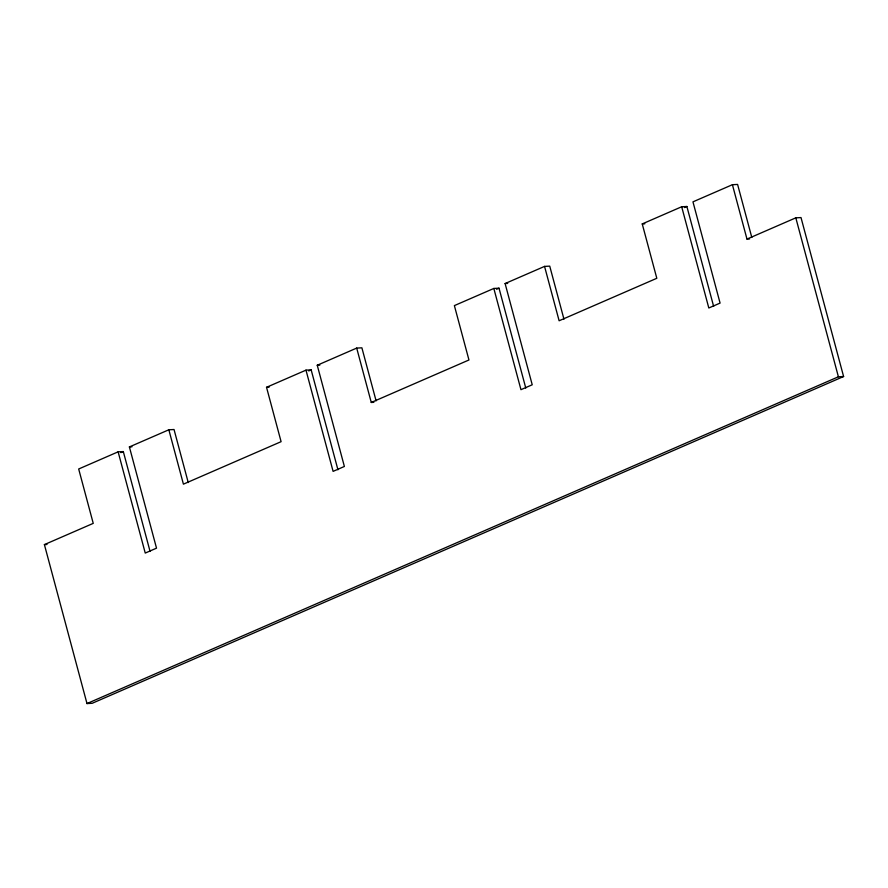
<?xml version="1.0" encoding="UTF-8"?>
<svg xmlns="http://www.w3.org/2000/svg" width="888" height="888" viewBox="0 0 888 888"><rect width="100%" height="100%" fill="white"/><g stroke="black" fill="none" stroke-linecap="round" stroke-linejoin="round"><path stroke-width="1.33" d="M118.126 451.837L78.677 468.997L93.24 523.365L44.4 544.61L86.991 703.562L92.186 703.296L843.6 376.523L801.009 217.571L795.815 217.838L746.975 239.083L732.411 184.704L692.962 201.854L720.079 303.086L708.813 307.992L681.684 206.76L642.235 223.92L656.809 278.288L559.118 320.768L544.555 266.4L505.106 283.55L532.223 384.781L520.956 389.677L493.828 288.456L454.379 305.605L468.953 359.984L371.273 402.464L356.699 348.085L317.249 365.246L344.378 466.466L333.1 471.373L305.983 370.141L266.533 387.301L281.096 441.68L183.416 484.16L168.842 429.781L129.393 446.93L156.521 548.162L145.244 553.069L118.126 451.837L123.31 451.57L150.083 551.47M120.846 452.647L123.31 451.57M308.702 370.951L311.166 369.874L337.94 469.774M496.559 289.255L499.023 288.189L525.785 388.078M684.415 207.57L686.879 206.493L713.641 306.393M86.991 703.562L838.405 376.79L843.6 376.523M732.411 184.704L737.595 184.438L751.814 237.484M681.684 206.76L686.879 206.493M642.235 223.92L644.832 223.787M746.975 239.083L749.572 238.95M544.555 266.4L549.739 266.134L563.958 319.181M505.106 283.55L507.703 283.416M493.828 288.456L499.023 288.189M356.699 348.085L361.893 347.819L376.101 400.877M317.249 365.246L319.846 365.112M305.983 370.141L311.166 369.874M266.533 387.301L269.12 387.168M371.273 402.464L373.859 402.331M168.842 429.781L174.037 429.514L188.245 482.561M129.393 446.93L131.99 446.797M44.4 544.61L46.997 544.477M795.815 217.838L838.405 376.79"/></g></svg>
